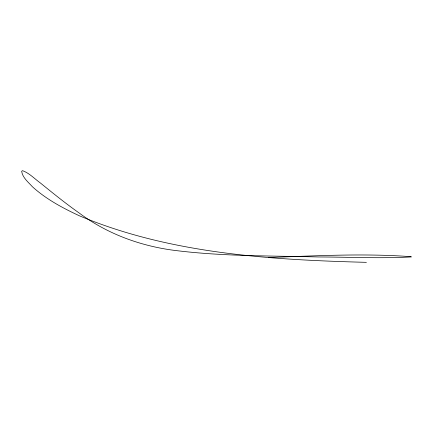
<?xml version="1.0" encoding="UTF-8"?>
<svg xmlns="http://www.w3.org/2000/svg" width="433" height="433" viewBox="0 0 433 433"><rect width="100%" height="100%" fill="white"/><g stroke="black" fill="none" stroke-linecap="round" stroke-linejoin="round"><path stroke-width="0.65" d="M268.298 257.527C315.809 255.843 363.547 253.197 411.02 256.677L411.35 256.931C380.423 258.609 349.355 257.04 318.385 256.964C271.908 255.762 225.236 256.39 178.991 250.924C143.15 247.021 108.163 234.664 79.158 212.987C65.762 203.564 53.032 193.237 40.312 182.932C34.505 178.764 29.368 173.119 22.538 170.662L21.65 171.3C22.586 177.736 28.302 182.169 32.405 186.737C46.196 199.24 62.774 208.078 79.553 215.867C169.898 253.706 269.635 259.822 366.399 262.338"/></g></svg>
